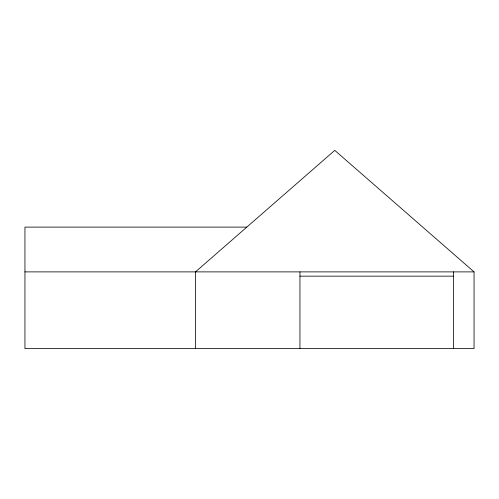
<?xml version="1.0" encoding="UTF-8"?>
<svg xmlns="http://www.w3.org/2000/svg" width="499" height="499" viewBox="0 0 499 499"><rect width="100%" height="100%" fill="white"/><g stroke="black" fill="none" stroke-linecap="round" stroke-linejoin="round"><path stroke-width="0.75" d="M246.805 227.114L24.95 227.114L24.95 348.626L474.05 348.626L474.05 271.886L334.773 150.374L195.496 271.886L195.496 348.626M24.95 271.886L474.05 271.886M299.955 276.147L453.441 276.147M453.441 271.886L453.441 348.626M299.955 271.886L299.955 348.626"/></g></svg>
